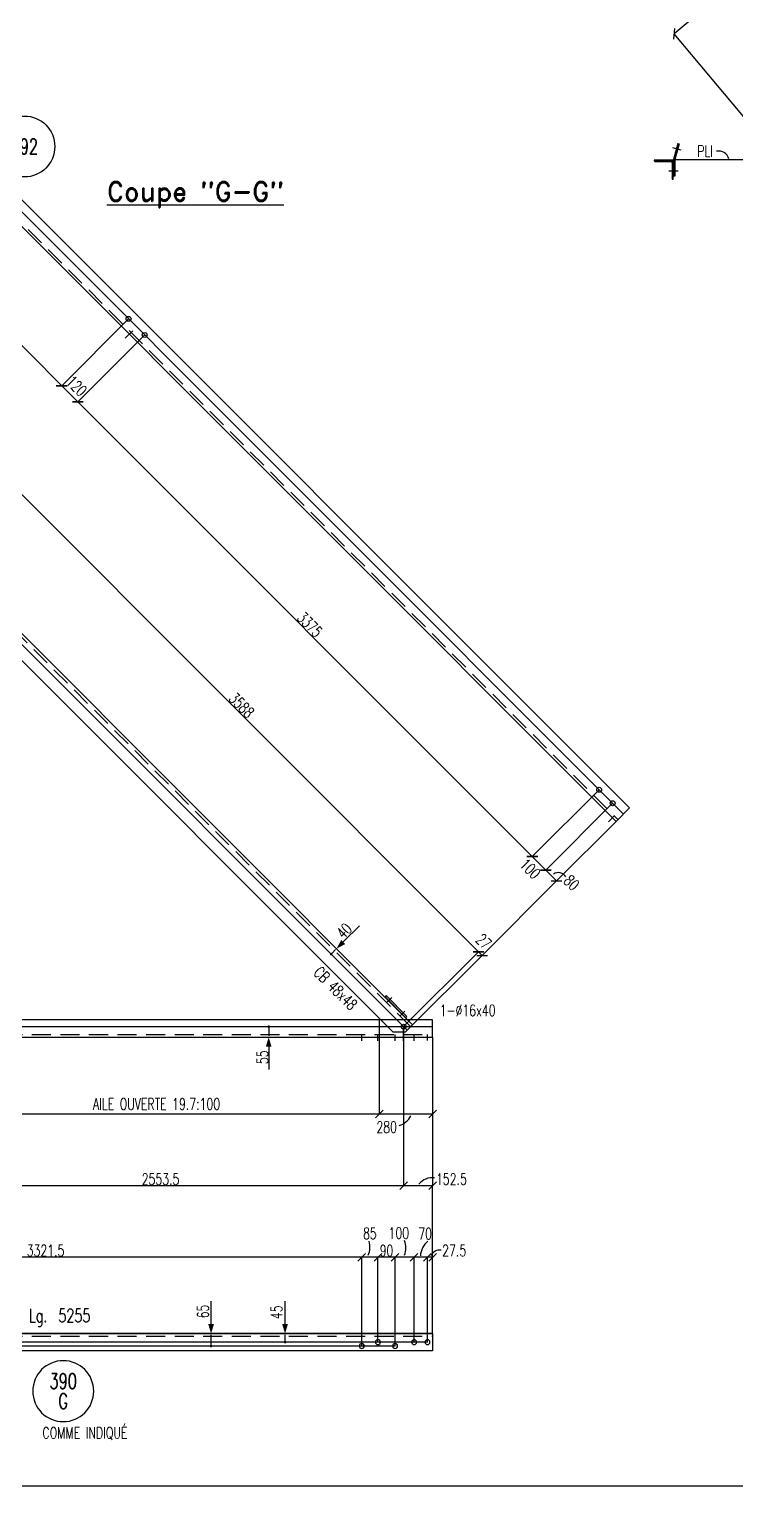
# Model space of a CAD drawing. Extents: x 512494 to 528714, y -47677 to -36197.
# Drawn here: x 516637 to 520348, y -47677 to -40032 of the extents above; entities that cross this region are included whole.
import ezdxf
from ezdxf.enums import TextEntityAlignment as Align

# ---------------------------------------------------------------- set-up
doc = ezdxf.new("R2010")
doc.units = 0
doc.header["$LTSCALE"] = 200
doc.header["$MEASUREMENT"] = 0
doc.linetypes.add('DASHED', pattern=[0.75, 0.5, -0.25])
doc.layers.get('0').update_dxf_attribs({"linetype": 'CONTINUOUS'})
for name, color, linetype in [('ASSI', 6, 'CONTINUOUS'), ('BOLLINI_1', 7, 'CONTINUOUS'), ('BOLLINI_5', 7, 'CONTINUOUS'), ('FORI', 2, 'CONTINUOUS'), ('LINEA_ANG', 2, 'CONTINUOUS'), ('LS', 7, 'CONTINUOUS'), ('QT_MAL', 7, 'CONTINUOUS'), ('QT_MPR', 7, 'CONTINUOUS'), ('TESTI_A_P', 7, 'CONTINUOUS'), ('TRAT-Y', 7, 'DASHED')]:
    doc.layers.add(name, color=color, linetype=linetype)
doc.styles.add('QUOTE', font='ROMANS8.SHX', dxfattribs={"width": 0.7})
doc.styles.add('RD', font='ROMAND8.SHX', dxfattribs={"width": 0.7})
doc.styles.add('RQL', font='ROMANS8.SHX', dxfattribs={"width": 0.7})
doc.styles.add('RS', font='ROMANS8.shx', dxfattribs={"width": 0.7})
doc.styles.get("Standard").update_dxf_attribs({"font": 'ROMANS8.SHX', "width": 0.7})
doc.dimstyles.new('FRECCE1', dxfattribs={"dimtxt": 60, "dimasz": 6.66, "dimexe": 0, "dimexo": 0, "dimgap": 1, "dimtad": 1, "dimzin": 0, "dimdsep": 46, "dimtxsty": 'RS', "dimblk1": 'QUOTP', "dimblk2": 'QUOTF', "dimsah": 1, "dimcen": 0, "dimclrd": 2, "dimclre": 2, "dimclrt": 7, "dimadec": 0, "dimazin": 0, "dimtfac": 1, "dimtix": 1, "dimtmove": 2, "dimatfit": 3, "dimldrblk": 'QUOTP', "dimfxl": 1, "dimtolj": 1, "dimtzin": 0, "dimarcsym": 0})
doc.dimstyles.new('TRATTO', dxfattribs={"dimscale": 0, "dimtxt": 60, "dimasz": 40, "dimexe": 0, "dimexo": 0, "dimgap": 5, "dimtad": 1, "dimrnd": 0.5, "dimdsep": 46, "dimtxsty": 'RS', "dimblk1": 'OBLIQUE', "dimblk2": 'OBLIQUE', "dimsah": 1, "dimcen": 0.09, "dimclrd": 2, "dimclre": 2, "dimclrt": 7, "dimadec": 0, "dimazin": 0, "dimtfac": 1, "dimtix": 1, "dimtmove": 2, "dimatfit": 3, "dimfxl": 1, "dimtolj": 1, "dimtzin": 0, "dimarcsym": 0})

# ---------------------------------------------------------------- blocks, each defined once
blk = doc.blocks.new('ASSE98')
blk.add_line((0, 0), (1, 0))
at = {"color": 7, "style": 'QUOTE', "width": 0.5, "flags": 1}
for tag, p in [('TI', (1.3831, 6.8273)), ('DI_S', (1.3831, 6.4218)), ('D_S', (1.3831, 6.0209)), ('E_S', (1.3831, 5.6806)), ('NFORI', (1.3645, 5.2979)), ('ALAR', (1.3635, 4.9325)), ('FAM', (1.3775, 4.5465)), ('ALA', (1.3831, 4.1926)), ('DISP2', (1.3831, 3.8497)), ('DISP1', (1.3831, 3.5069)), ('PINZAF', (1.3831, 3.164)), ('PINZAI', (1.3831, 2.8211)), ('TRP', (1.3831, 2.4783)), ('NP', (1.3831, 2.1354)), ('SV', (1.3831, 1.7926)), ('PESO', (1.3831, 1.4497)), ('QUA', (1.3831, 1.1069)), ('LUN', (1.3831, 0.764)), ('PROF', (1.3831, 0.4211)), ('POS', (1.3831, 0.0783))]:
    blk.add_attdef(tag, p, '', height=0.2, dxfattribs=at)
at = {"color": 7, "flags": 1}
for tag, p in [('LAV1', (3.0743, 6.8285)), ('LAV2', (3.0743, 6.4951)), ('LAV3', (3.0743, 6.1618)), ('LAV4', (3.0743, 5.8285)), ('LAV5', (3.0743, 5.4951)), ('LAV6', (3.0743, 5.1618)), ('LAV7', (3.0743, 4.8285)), ('LAV8', (3.0743, 4.4951)), ('LAV9', (3.0743, 4.1618)), ('LAV10', (3.0743, 3.8285))]:
    blk.add_attdef(tag, p, '', height=0.2, dxfattribs=at)
blk = doc.blocks.new('16')
blk.add_circle((0, 0), 1)
blk = doc.blocks.new('QUOTP')
at = {"layer": 'ASSI', "color": 2, "const_width": 1.07}
blk.add_lwpolyline([(-0.5, 0, 1), (0.5, 0, 1)], format="xyb", close=True, dxfattribs=at)
blk = doc.blocks.new('QUOTF')
at = {"layer": 'LS', "color": 2}
blk.add_line((7.5, 0), (25.5, 0), dxfattribs=at)
blk.add_solid([(7.5, 2.25), (0, 0), (7.5, -2.25)], dxfattribs=at)
blk = doc.blocks.new('*D14')
at = {"layer": 'QT_MAL', "color": 2, "lineweight": -2, "transparency": 16777216}
blk.add_line((517895.1, -45273.7), (517895.1, -45315.4), dxfattribs=at)
at = {"layer": 'QT_MAL', "color": 2, "lineweight": -2, "transparency": 16777216, "xscale": 6.66, "yscale": 6.66, "zscale": 6.66}
for name, p, rotation in [('QUOTF', (517895.1, -45322), 270), ('QUOTP', (517895.1, -45267), 90)]:
    blk.add_blockref(name, p, dxfattribs=dict(at, rotation=rotation))
at = {"layer": 'QT_MAL', "color": 7, "transparency": 16777216, "insert": (517862.3, -45427.6), "char_height": 60, "attachment_point": 5, "rotation": 90, "style": 'RS'}
blk.add_mtext('\\A1;55', dxfattribs=at)
blk = doc.blocks.new('*D15')
at = {"layer": 'QT_MAL', "color": 2, "lineweight": -2, "transparency": 16777216}
for p, q in [((518227.8, -44881.6), (518246.6, -44862.7)), ((518251.3, -44858), (518251.3, -44858)), ((518223.1, -44886.3), (518223.1, -44886.3))]:
    blk.add_line(p, q, dxfattribs=at)
at = {"layer": 'QT_MAL', "color": 2, "lineweight": -2, "transparency": 16777216, "xscale": 6.66, "yscale": 6.66, "zscale": 6.66}
for name, p, rotation in [('QUOTF', (518251.3, -44858), 45.00000000000025), ('QUOTP', (518223.1, -44886.3), 225.0000000000002)]:
    blk.add_blockref(name, p, dxfattribs=dict(at, rotation=rotation))
at = {"layer": 'QT_MAL', "color": 7, "transparency": 16777216, "insert": (518291.2, -44764.1), "char_height": 60, "attachment_point": 5, "rotation": 45, "style": 'RS'}
blk.add_mtext('\\A1;40', dxfattribs=at)
blk = doc.blocks.new('YYY')
blk.add_circle((0, 0), 8)
at = {"color": 3, "style": 'RQL', "width": 0.7}
for tag, p in [('POS3', (0, 0.65)), ('POS2', (0, -4.63))]:
    blk.add_attdef(tag, text='', height=4, dxfattribs=at).set_placement(p, align=Align.CENTER)
at = {"style": 'RQL', "width": 0.7, "flags": 1}
blk.add_attdef('TIPO', text='', height=3, dxfattribs=at).set_placement((0, 0), align=Align.MIDDLE_CENTER)
blk = doc.blocks.new('_OBLIQUE')
at = {"color": 0, "linetype": 'ByBlock'}
blk.add_line((-0.5, -0.5), (0.5, 0.5), dxfattribs=at)
blk = doc.blocks.new('*D17')
at = {"layer": 'QT_MPR', "color": 2, "lineweight": -2, "transparency": 16777216}
for p, q in [((516050.4, -45266.8), (516050.4, -46102)), ((518603.8, -45267), (518603.8, -46102)), ((518603.8, -46102), (516050.4, -46102))]:
    blk.add_line(p, q, dxfattribs=at)
at = {"layer": 'QT_MPR', "color": 2, "lineweight": -2, "transparency": 16777216, "xscale": 40, "yscale": 40, "zscale": 40, "rotation": 180}
blk.add_blockref('_OBLIQUE', (516050.4, -46102), dxfattribs=at)
at = {"layer": 'QT_MPR', "color": 2, "lineweight": -2, "transparency": 16777216, "xscale": 40, "yscale": 40, "zscale": 40}
blk.add_blockref('_OBLIQUE', (518603.8, -46102), dxfattribs=at)
at = {"layer": 'QT_MPR', "color": 7, "transparency": 16777216, "insert": (517327.1, -46067), "char_height": 60, "attachment_point": 5, "style": 'RS'}
blk.add_mtext('\\A1;2553.5', dxfattribs=at)
blk = doc.blocks.new('*D18')
at = {"layer": 'QT_MPR', "color": 2, "lineweight": -2, "transparency": 16777216}
for p, q in [((518603.8, -45267), (518603.8, -46102)), ((518755.5, -45322), (518755.5, -46102)), ((518755.5, -46102), (518603.8, -46102))]:
    blk.add_line(p, q, dxfattribs=at)
at = {"layer": 'QT_MPR', "color": 2, "lineweight": -2, "transparency": 16777216, "xscale": 40, "yscale": 40, "zscale": 40, "rotation": 180}
blk.add_blockref('_OBLIQUE', (518603.8, -46102), dxfattribs=at)
at = {"layer": 'QT_MPR', "color": 2, "lineweight": -2, "transparency": 16777216, "xscale": 40, "yscale": 40, "zscale": 40}
blk.add_blockref('_OBLIQUE', (518755.5, -46102), dxfattribs=at)
at = {"layer": 'QT_MPR', "color": 7, "transparency": 16777216, "insert": (518854.6, -46067), "char_height": 60, "attachment_point": 5, "style": 'RS'}
blk.add_mtext('\\A1;152.5', dxfattribs=at)
blk = doc.blocks.new('*D20')
at = {"layer": 'LS', "color": 2, "lineweight": -2, "transparency": 16777216}
for p, q in [((518475.4, -45232), (518475.4, -45725.9)), ((518755.5, -45322), (518755.5, -45725.9)), ((518755.5, -45725.9), (518475.4, -45725.9))]:
    blk.add_line(p, q, dxfattribs=at)
at = {"layer": 'LS', "color": 2, "lineweight": -2, "transparency": 16777216, "xscale": 40, "yscale": 40, "zscale": 40, "rotation": 180}
blk.add_blockref('_OBLIQUE', (518475.4, -45725.9), dxfattribs=at)
at = {"layer": 'LS', "color": 2, "lineweight": -2, "transparency": 16777216, "xscale": 40, "yscale": 40, "zscale": 40}
blk.add_blockref('_OBLIQUE', (518755.5, -45725.9), dxfattribs=at)
at = {"layer": 'LS', "color": 7, "transparency": 16777216, "insert": (518514.4, -45794.3), "char_height": 60, "attachment_point": 5, "style": 'RS'}
blk.add_mtext('\\A1;280', dxfattribs=at)
blk = doc.blocks.new('*D23')
at = {"layer": 'QT_MPR', "color": 2, "lineweight": -2, "transparency": 16777216}
for p, q in [((518658.8, -46922.8), (518658.8, -46477)), ((518728.8, -46477), (518658.8, -46477)), ((518728.8, -46922.8), (518728.8, -46477))]:
    blk.add_line(p, q, dxfattribs=at)
at = {"layer": 'QT_MPR', "color": 2, "lineweight": -2, "transparency": 16777216, "xscale": 40, "yscale": 40, "zscale": 40, "rotation": 180}
blk.add_blockref('_OBLIQUE', (518658.8, -46477), dxfattribs=at)
at = {"layer": 'QT_MPR', "color": 2, "lineweight": -2, "transparency": 16777216, "xscale": 40, "yscale": 40, "zscale": 40}
blk.add_blockref('_OBLIQUE', (518728.8, -46477), dxfattribs=at)
at = {"layer": 'QT_MPR', "color": 7, "transparency": 16777216, "insert": (518716.6, -46353.1), "char_height": 60, "attachment_point": 5, "style": 'RS'}
blk.add_mtext('\\A1;70', dxfattribs=at)
blk = doc.blocks.new('*D24')
at = {"layer": 'QT_MPR', "color": 2, "lineweight": -2, "transparency": 16777216}
for p, q in [((518558.8, -46942.8), (518558.8, -46477)), ((518658.8, -46477), (518558.8, -46477)), ((518658.8, -46922.8), (518658.8, -46477))]:
    blk.add_line(p, q, dxfattribs=at)
at = {"layer": 'QT_MPR', "color": 2, "lineweight": -2, "transparency": 16777216, "xscale": 40, "yscale": 40, "zscale": 40, "rotation": 180}
blk.add_blockref('_OBLIQUE', (518558.8, -46477), dxfattribs=at)
at = {"layer": 'QT_MPR', "color": 2, "lineweight": -2, "transparency": 16777216, "xscale": 40, "yscale": 40, "zscale": 40}
blk.add_blockref('_OBLIQUE', (518658.8, -46477), dxfattribs=at)
at = {"layer": 'QT_MPR', "color": 7, "transparency": 16777216, "insert": (518578.6, -46350.4), "char_height": 60, "attachment_point": 5, "style": 'RS'}
blk.add_mtext('\\A1;100', dxfattribs=at)
blk = doc.blocks.new('*D25')
at = {"layer": 'QT_MPR', "color": 2, "lineweight": -2, "transparency": 16777216}
for p, q in [((518468.8, -46922.8), (518468.8, -46477)), ((518558.8, -46477), (518468.8, -46477)), ((518558.8, -46942.8), (518558.8, -46477))]:
    blk.add_line(p, q, dxfattribs=at)
at = {"layer": 'QT_MPR', "color": 2, "lineweight": -2, "transparency": 16777216, "xscale": 40, "yscale": 40, "zscale": 40, "rotation": 180}
blk.add_blockref('_OBLIQUE', (518468.8, -46477), dxfattribs=at)
at = {"layer": 'QT_MPR', "color": 2, "lineweight": -2, "transparency": 16777216, "xscale": 40, "yscale": 40, "zscale": 40}
blk.add_blockref('_OBLIQUE', (518558.8, -46477), dxfattribs=at)
at = {"layer": 'QT_MPR', "color": 7, "transparency": 16777216, "insert": (518513.8, -46442), "char_height": 60, "attachment_point": 5, "style": 'RS'}
blk.add_mtext('\\A1;90', dxfattribs=at)
blk = doc.blocks.new('*D26')
at = {"layer": 'QT_MPR', "color": 2, "lineweight": -2, "transparency": 16777216}
for p, q in [((518383.8, -46942.8), (518383.8, -46477)), ((518468.8, -46477), (518383.8, -46477)), ((518468.8, -46922.8), (518468.8, -46477))]:
    blk.add_line(p, q, dxfattribs=at)
at = {"layer": 'QT_MPR', "color": 2, "lineweight": -2, "transparency": 16777216, "xscale": 40, "yscale": 40, "zscale": 40, "rotation": 180}
blk.add_blockref('_OBLIQUE', (518383.8, -46477), dxfattribs=at)
at = {"layer": 'QT_MPR', "color": 2, "lineweight": -2, "transparency": 16777216, "xscale": 40, "yscale": 40, "zscale": 40}
blk.add_blockref('_OBLIQUE', (518468.8, -46477), dxfattribs=at)
at = {"layer": 'QT_MPR', "color": 7, "transparency": 16777216, "insert": (518426.3, -46352), "char_height": 60, "attachment_point": 5, "style": 'RS'}
blk.add_mtext('\\A1;85', dxfattribs=at)
blk = doc.blocks.new('*D27')
at = {"layer": 'QT_MPR', "color": 2, "lineweight": -2, "transparency": 16777216}
for p, q in [((515062.6, -46922.8), (515062.6, -46477)), ((518383.8, -46477), (515062.6, -46477)), ((518383.8, -46942.8), (518383.8, -46477))]:
    blk.add_line(p, q, dxfattribs=at)
at = {"layer": 'QT_MPR', "color": 2, "lineweight": -2, "transparency": 16777216, "xscale": 40, "yscale": 40, "zscale": 40, "rotation": 180}
blk.add_blockref('_OBLIQUE', (515062.6, -46477), dxfattribs=at)
at = {"layer": 'QT_MPR', "color": 2, "lineweight": -2, "transparency": 16777216, "xscale": 40, "yscale": 40, "zscale": 40}
blk.add_blockref('_OBLIQUE', (518383.8, -46477), dxfattribs=at)
at = {"layer": 'QT_MPR', "color": 7, "transparency": 16777216, "insert": (516723.2, -46442), "char_height": 60, "attachment_point": 5, "style": 'RS'}
blk.add_mtext('\\A1;3321.5', dxfattribs=at)
blk = doc.blocks.new('*D31')
at = {"layer": 'QT_MPR', "color": 2, "lineweight": -2, "transparency": 16777216}
for p, q in [((518728.8, -46922.8), (518728.8, -46477)), ((518755.5, -46477), (518728.8, -46477)), ((518755.5, -46877.8), (518755.5, -46477))]:
    blk.add_line(p, q, dxfattribs=at)
at = {"layer": 'QT_MPR', "color": 2, "lineweight": -2, "transparency": 16777216, "xscale": 40, "yscale": 40, "zscale": 40, "rotation": 180}
blk.add_blockref('_OBLIQUE', (518728.8, -46477), dxfattribs=at)
at = {"layer": 'QT_MPR', "color": 2, "lineweight": -2, "transparency": 16777216, "xscale": 40, "yscale": 40, "zscale": 40}
blk.add_blockref('_OBLIQUE', (518755.5, -46477), dxfattribs=at)
at = {"layer": 'QT_MPR', "color": 7, "transparency": 16777216, "insert": (518869.2, -46442), "char_height": 60, "attachment_point": 5, "style": 'RS'}
blk.add_mtext('\\A1;27.5', dxfattribs=at)
blk = doc.blocks.new('*D34')
at = {"layer": 'QT_MAL', "color": 2, "lineweight": -2, "transparency": 16777216}
blk.add_line((517981, -46916.1), (517981, -46884.5), dxfattribs=at)
at = {"layer": 'QT_MAL', "color": 2, "lineweight": -2, "transparency": 16777216, "xscale": 6.66, "yscale": 6.66, "zscale": 6.66}
for name, p, rotation in [('QUOTF', (517981, -46877.8), 90), ('QUOTP', (517981, -46922.8), 270)]:
    blk.add_blockref(name, p, dxfattribs=dict(at, rotation=rotation))
at = {"layer": 'QT_MAL', "color": 7, "transparency": 16777216, "insert": (517936.2, -46766.2), "char_height": 60, "attachment_point": 5, "rotation": 90, "style": 'RS'}
blk.add_mtext('\\A1;45', dxfattribs=at)
blk = doc.blocks.new('*D35')
at = {"layer": 'QT_MAL', "color": 2, "lineweight": -2, "transparency": 16777216}
blk.add_line((517592.6, -46936.1), (517592.6, -46884.5), dxfattribs=at)
at = {"layer": 'QT_MAL', "color": 2, "lineweight": -2, "transparency": 16777216, "xscale": 6.66, "yscale": 6.66, "zscale": 6.66}
for name, p, rotation in [('QUOTF', (517592.6, -46877.8), 90), ('QUOTP', (517592.6, -46942.8), 270)]:
    blk.add_blockref(name, p, dxfattribs=dict(at, rotation=rotation))
at = {"layer": 'QT_MAL', "color": 7, "transparency": 16777216, "insert": (517550, -46761.8), "char_height": 60, "attachment_point": 5, "rotation": 90, "style": 'RS'}
blk.add_mtext('\\A1;65', dxfattribs=at)
blk = doc.blocks.new('*D36')
at = {"layer": 'QT_MPR', "color": 2, "lineweight": -2, "transparency": 16777216}
for p, q in [((519630.6, -44023.8), (519279.5, -44374.9)), ((519701.3, -44094.5), (519350.3, -44445.6)), ((519350.3, -44445.6), (519279.5, -44374.9))]:
    blk.add_line(p, q, dxfattribs=at)
at = {"layer": 'QT_MPR', "color": 2, "lineweight": -2, "transparency": 16777216, "xscale": 40, "yscale": 40, "zscale": 40}
for p, rotation in [((519279.5, -44374.9), 134.9999999999997), ((519350.3, -44445.6), 314.9999999999997)]:
    blk.add_blockref('_OBLIQUE', p, dxfattribs=dict(at, rotation=rotation))
at = {"layer": 'QT_MPR', "color": 7, "transparency": 16777216, "insert": (519268.5, -44438.6), "char_height": 60, "attachment_point": 5, "rotation": 315, "style": 'RS'}
blk.add_mtext('\\A1;100', dxfattribs=at)
blk = doc.blocks.new('*D37')
at = {"layer": 'QT_MPR', "color": 2, "lineweight": -2, "transparency": 16777216}
for p, q in [((517244.1, -41637.3), (516893, -41988.4)), ((519279.5, -44374.9), (516893, -41988.4)), ((519630.6, -44023.8), (519279.5, -44374.9))]:
    blk.add_line(p, q, dxfattribs=at)
at = {"layer": 'QT_MPR', "color": 2, "lineweight": -2, "transparency": 16777216, "xscale": 40, "yscale": 40, "zscale": 40}
for p, rotation in [((516893, -41988.4), 134.9999999999997), ((519279.5, -44374.9), 314.9999999999997)]:
    blk.add_blockref('_OBLIQUE', p, dxfattribs=dict(at, rotation=rotation))
at = {"layer": 'QT_MPR', "color": 7, "transparency": 16777216, "insert": (518111, -43156.9), "char_height": 60, "attachment_point": 5, "rotation": 315, "style": 'RS'}
blk.add_mtext('\\A1;3375', dxfattribs=at)
blk = doc.blocks.new('*D38')
at = {"layer": 'QT_MPR', "color": 2, "lineweight": -2, "transparency": 16777216}
for p, q in [((517159.2, -41552.5), (516808.2, -41903.5)), ((517244.1, -41637.3), (516893, -41988.4)), ((516893, -41988.4), (516808.2, -41903.5))]:
    blk.add_line(p, q, dxfattribs=at)
at = {"layer": 'QT_MPR', "color": 2, "lineweight": -2, "transparency": 16777216, "xscale": 40, "yscale": 40, "zscale": 40}
for p, rotation in [((516808.2, -41903.5), 134.9999999999997), ((516893, -41988.4), 314.9999999999997)]:
    blk.add_blockref('_OBLIQUE', p, dxfattribs=dict(at, rotation=rotation))
at = {"layer": 'QT_MPR', "color": 7, "transparency": 16777216, "insert": (516886.4, -41904.8), "char_height": 60, "attachment_point": 5, "rotation": 315, "style": 'RS'}
blk.add_mtext('\\A1;120', dxfattribs=at)
blk = doc.blocks.new('*D39')
at = {"layer": 'QT_MPR', "color": 2, "lineweight": -2, "transparency": 16777216}
for p, q in [((514772.8, -39166), (514421.7, -39517)), ((516808.2, -41903.5), (514421.7, -39517)), ((517159.2, -41552.5), (516808.2, -41903.5))]:
    blk.add_line(p, q, dxfattribs=at)
at = {"layer": 'QT_MPR', "color": 2, "lineweight": -2, "transparency": 16777216, "xscale": 40, "yscale": 40, "zscale": 40}
for p, rotation in [((514421.7, -39517), 134.9999999999997), ((516808.2, -41903.5), 314.9999999999997)]:
    blk.add_blockref('_OBLIQUE', p, dxfattribs=dict(at, rotation=rotation))
at = {"layer": 'QT_MPR', "color": 7, "transparency": 16777216, "insert": (515639.7, -40685.5), "char_height": 60, "attachment_point": 5, "rotation": 315, "style": 'RS'}
blk.add_mtext('\\A1;3375', dxfattribs=at)
blk = doc.blocks.new('*D41')
at = {"layer": 'QT_MPR', "color": 2, "lineweight": -2, "transparency": 16777216}
for p, q in [((519701.3, -44094.5), (519350.3, -44445.6)), ((519719, -44190), (519406.8, -44502.2)), ((519406.8, -44502.2), (519350.3, -44445.6))]:
    blk.add_line(p, q, dxfattribs=at)
at = {"layer": 'QT_MPR', "color": 2, "lineweight": -2, "transparency": 16777216, "xscale": 40, "yscale": 40, "zscale": 40}
for p, rotation in [((519350.3, -44445.6), 134.9999999999997), ((519406.8, -44502.2), 314.9999999999997)]:
    blk.add_blockref('_OBLIQUE', p, dxfattribs=dict(at, rotation=rotation))
at = {"layer": 'QT_MPR', "color": 7, "transparency": 16777216, "insert": (519485.7, -44511.4), "char_height": 60, "attachment_point": 5, "rotation": 315, "style": 'RS'}
blk.add_mtext('\\A1;80', dxfattribs=at)
blk = doc.blocks.new('*D44')
at = {"layer": 'QT_MPR', "color": 2, "lineweight": -2, "transparency": 16777216}
for p, q in [((516050.4, -42746.2), (516459.6, -42336.9)), ((516459.6, -42336.9), (518996.8, -44874)), ((518603.8, -45267), (518996.8, -44874))]:
    blk.add_line(p, q, dxfattribs=at)
at = {"layer": 'QT_MPR', "color": 2, "lineweight": -2, "transparency": 16777216, "xscale": 40, "yscale": 40, "zscale": 40}
for p, rotation in [((516459.6, -42336.9), 135.0000000000003), ((518996.8, -44874), 315.0000000000003)]:
    blk.add_blockref('_OBLIQUE', p, dxfattribs=dict(at, rotation=rotation))
at = {"layer": 'QT_MPR', "color": 7, "transparency": 16777216, "insert": (517752.9, -43580.7), "char_height": 60, "attachment_point": 5, "rotation": 315, "style": 'RS'}
blk.add_mtext('\\A1;3588', dxfattribs=at)
blk = doc.blocks.new('*D46')
at = {"layer": 'QT_MPR', "color": 2, "lineweight": -2, "transparency": 16777216}
for p, q in [((518603.8, -45267), (518996.8, -44874)), ((518622.9, -45286.1), (519015.9, -44893.1)), ((518996.8, -44874), (519015.9, -44893.1))]:
    blk.add_line(p, q, dxfattribs=at)
at = {"layer": 'QT_MPR', "color": 2, "lineweight": -2, "transparency": 16777216, "xscale": 40, "yscale": 40, "zscale": 40}
for p, rotation in [((518996.8, -44874), 135.0000000000003), ((519015.9, -44893.1), 315.0000000000003)]:
    blk.add_blockref('_OBLIQUE', p, dxfattribs=dict(at, rotation=rotation))
at = {"layer": 'QT_MPR', "color": 7, "transparency": 16777216, "insert": (519023.7, -44820.2), "char_height": 60, "attachment_point": 5, "rotation": 315, "style": 'RS'}
blk.add_mtext('\\A1;27', dxfattribs=at)
blk = doc.blocks.new('*D49')
at = {"layer": 'QT_MPR', "color": 2, "lineweight": -2, "transparency": 16777216}
for p, q in [((521736.5, -38621.6), (520024, -40057.6)), ((522248.7, -39232.5), (521736.5, -38621.6)), ((520526.6, -40656.9), (520024, -40057.6))]:
    blk.add_line(p, q, dxfattribs=at)
at = {"layer": 'QT_MPR', "color": 2, "lineweight": -2, "transparency": 16777216, "xscale": 40, "yscale": 40, "zscale": 40}
for p, rotation in [((521736.5, -38621.6), 39.9808647939774), ((520024, -40057.6), 219.9808647939774)]:
    blk.add_blockref('_OBLIQUE', p, dxfattribs=dict(at, rotation=rotation))
at = {"layer": 'QT_MPR', "color": 7, "transparency": 16777216, "insert": (520857.8, -39312.8), "char_height": 60, "attachment_point": 5, "rotation": 39.98086, "style": 'RS'}
blk.add_mtext('\\A1;2235', dxfattribs=at)
blk = doc.blocks.new('xxx')
blk.add_circle((0, 0), 8)
at = {"color": 3, "style": 'RQL', "width": 0.7}
blk.add_attdef('POS', text='', height=4, dxfattribs=at).set_placement((0, 0), align=Align.MIDDLE)
at = {"color": 3, "style": 'RQL', "width": 0.7, "flags": 1}
blk.add_attdef('POS1', (-0.39, -5.42), '', height=2, dxfattribs=at)
at = {"style": 'RQL', "width": 0.7, "flags": 1}
blk.add_attdef('TIPO', (-0.39, -8.66), '', height=2, dxfattribs=at)
blk = doc.blocks.new('bull')
at = {"style": 'RS', "width": 0.7, "flags": 1}
for tag, p in [('NN', (-12.25, 0)), ('DIAMETRO', (0, -4.86)), ('SERRAGGIO', (0, -9.71)), ('LUNGHEZZA', (0, -14.57)), ('NB', (0, -19.43)), ('TIPO', (0, -24.12)), ('EL', (-0.14, -29))]:
    blk.add_attdef(tag, p, '', height=3, dxfattribs=at)
at = {"style": 'RS', "width": 0.7}
blk.add_attdef('BULLONE', (0, 0), '', height=3, dxfattribs=at)

msp = doc.modelspace()

# ---------------------------------------------------------------- hatches: boundary and pattern name
at = {"layer": 'LS'}
h = msp.add_hatch(dxfattribs=at)
h.set_pattern_fill('_U', color=6, scale=5, angle=225, style=0, pattern_type=0)
h.set_pattern_definition([(225, (1009448.105, -44145.318), (3.535533906, -3.535533906), [])])
edge = h.paths.add_edge_path()
edge.add_line((520019.105, -40720.318), (519919.105, -40720.318))
edge.add_line((519919.105, -40720.318), (519919.105, -40722.318))
edge.add_arc((519923.105, -40722.318), 4, 180, 270)
edge.add_line((519923.105, -40726.318), (520005.105, -40726.318))
edge.add_arc((520005.105, -40734.318), 8, 360, 450, ccw=False)
edge.add_line((520013.105, -40734.318), (520013.105, -40816.318))
edge.add_arc((520017.105, -40816.318), 4, 180, 270)
edge.add_line((520017.105, -40820.318), (520019.105, -40820.318))
edge.add_line((520019.105, -40820.318), (520019.105, -40720.318))

# ---------------------------------------------------------------- linework, layer by layer
at = {"layer": 'LINEA_ANG'}
for p, q in [((519789.705, -44119.276), (514677.323, -39006.894)), ((514606.612, -39077.605), (519718.994, -44189.987)), ((518651.146, -45257.835), (513538.764, -40145.453)), ((513501.994, -40250.105), (518546.494, -45294.605)), ((519718.994, -44189.987), (519789.705, -44119.276)), ((518755.503, -45232.028), (513578.503, -45232.028)), ((518755.503, -45322.028), (518755.503, -45232.028)), ((513501.503, -45322.028), (518755.503, -45322.028)), ((518546.494, -45294.605), (518614.376, -45294.605)), ((518614.376, -45294.605), (518651.146, -45257.835)), ((513501.503, -46877.808), (518755.503, -46877.808)), ((518755.503, -46877.808), (518755.503, -46967.808)), ((518755.503, -46967.808), (513501.503, -46967.808))]:
    msp.add_line(p, q, dxfattribs=at)
at = {"layer": 'LS', "color": 6}
for p, q in [((514645.503, -39038.714), (519757.885, -44151.096)), ((520016.062, -40652.963), (520060.135, -40665.303)), ((520028.105, -40716.949), (520603.642, -40716.949)), ((520044.935, -40776.949), (519997.06, -40776.949)), ((517142.114, -41654.43), (517181.253, -41615.292)), ((519679.24, -44191.557), (519709.802, -44160.996)), ((518540.95, -45113.422), (518514.08, -45140.292)), ((518610.841, -45185.003), (518583.971, -45211.873)), ((515356.585, -45267.028), (518755.503, -45267.028)), ((518383.77, -45342.197), (518383.77, -45309.028)), ((518468.77, -45342.197), (518468.77, -45309.028)), ((518558.77, -45342.197), (518558.77, -45309.028)), ((518603.77, -45342.197), (518603.77, -45267.028)), ((518658.77, -45342.197), (518658.77, -45309.028)), ((518728.77, -45340.494), (518728.77, -45309.028)), ((518755.503, -46477.036), (518755.503, -46102.028)), ((518728.77, -46922.808), (513603.787, -46922.808)), ((513528.65, -46942.808), (518558.77, -46942.808))]:
    msp.add_line(p, q, dxfattribs=at)
at = {"layer": 'LS', "color": 2}
for p, q in [((520043.419, -40632.584), (520020.105, -40715.85)), ((520051.123, -40634.741), (520028.105, -40716.949)), ((520043.419, -40632.584), (520051.123, -40634.741)), ((520020.105, -40715.85), (520020.105, -40803.949)), ((520028.105, -40716.949), (520028.105, -40803.949)), ((520028.105, -40803.949), (520020.105, -40803.949)), ((519015.856, -44893.125), (519406.824, -44502.157)), ((518523.292, -45725.867), (516100.38, -45725.867))]:
    msp.add_line(p, q, dxfattribs=at)
at = {"layer": 'LS', "color": 8}
msp.add_lwpolyline([(512494.418, -36196.805), (512494.418, -47676.805), (525214.418, -47676.805), (525214.418, -46076.805), (528714.418, -46076.805), (528714.418, -36196.805), (512494.418, -36196.805)], close=True, dxfattribs=at)
at = {"layer": 'LS', "color": 2}
msp.add_lwpolyline([(520019.105, -40720.318), (519919.105, -40720.318), (519919.105, -40722.318, 0.41421356), (519923.105, -40726.318), (520005.105, -40726.318, -0.41421356), (520013.105, -40734.318), (520013.105, -40816.318, 0.41421356), (520017.105, -40820.318), (520019.105, -40820.318)], format="xyb", close=True, dxfattribs=at)
msp.add_lwpolyline([(518506.302, -45109.887), (518614.376, -45219.651), (518620.033, -45213.995), (518511.958, -45104.23)], close=True, dxfattribs=at)
at = {"layer": 'LS', "color": 6}
for centre, radius, start, end in [((520257.992, -40727.106), 54.907, 14.1257191, 102.5425194), ((519416.898, -44505.025), 46.249, 32.0697027, 123.8318177), ((518540.743, -45675.181), 118.204, 289.6604938, 329.3402229), ((518755.769, -46153.125), 93.38, 83.9121932, 140.0320515), ((518319.925, -46423.76), 107.227, 336.2802247, 16.3966491), ((518513.352, -46427.315), 102.379, 337.7744184, 21.5853711), ((518798.383, -46476.416), 107.021, 129.1810273, 176.5303552), ((518794.667, -46490.153), 51.059, 83.7533242, 155.3184831)]:
    msp.add_arc(centre, radius, start, end, dxfattribs=at)
at = {"layer": 'TRAT-Y'}
for p, q in [((514616.511, -39067.706), (519728.893, -44180.088)), ((518641.246, -45267.735), (513528.864, -40155.353)), ((513501.503, -45309.028), (518755.503, -45309.028)), ((513501.503, -46890.808), (518755.503, -46890.808))]:
    msp.add_line(p, q, dxfattribs=at)

# ---------------------------------------------------------------- block references
at = {"layer": 'ASSI', "xscale": 7229.999999999999, "zscale": 7229.999999999999, "rotation": 314.9999999999997}
msp.add_blockref('ASSE98', (514606.612, -39077.605), dxfattribs=at)
at = {"layer": 'ASSI'}
ref = msp.add_blockref('ASSE98', (518622.862, -45286.119), dxfattribs=dict(at, xscale=7229.999999999999, zscale=7229.999999999999, rotation=135.0000000000002))
ref.add_attrib('PROF', 'L100x6', (514873.428, -41366.98), dxfattribs={"layer": '0', "color": 2, "height": 70, "rotation": -45, "style": 'QUOTE', "width": 0.7})
ref.add_attrib('LUN', '7230', (515262.761, -41756.313), dxfattribs={"layer": '0', "color": 2, "height": 70, "rotation": -45, "style": 'QUOTE', "width": 0.7})
ref.add_attrib('PESO', '7176 C/C T.E.', (514640.083, -41600.325), dxfattribs={"layer": '0', "color": 2, "height": 70, "rotation": -45, "style": 'QUOTE', "width": 0.7})
ref.add_attrib('SV', 'Lg.', (515153.772, -41647.324), dxfattribs={"layer": '0', "color": 2, "height": 70, "rotation": -45, "style": 'QUOTE', "width": 0.7})
ref.add_attrib('LAV1', 'CB 48x48', (518126.583, -44988.375), dxfattribs={"layer": '0', "color": 7, "height": 60, "rotation": -45, "width": 0.7})
ref.add_attrib('LAV2', 'CB 48x48', (513608.252, -40454.365), dxfattribs={"layer": '0', "color": 7, "height": 60, "rotation": -45, "width": 0.7})
at = {"layer": 'ASSI', "xscale": 5254, "zscale": 5254}
msp.add_blockref('ASSE98', (513501.503, -45322.028), dxfattribs=at)
at = {"layer": 'ASSI'}
ref = msp.add_blockref('ASSE98', (518755.503, -46877.808), dxfattribs=dict(at, xscale=5254, rotation=180))
ref.add_attrib('PROF', 'L90x6', (516292.24, -46818.136), dxfattribs={"layer": '0', "color": 2, "height": 70, "style": 'QUOTE', "width": 0.7})
ref.add_attrib('LUN', '5255', (516790.573, -46818.136), dxfattribs={"layer": '0', "color": 2, "height": 70, "style": 'QUOTE', "width": 0.7})
ref.add_attrib('SV', 'Lg.', (516636.44, -46818.136), dxfattribs={"layer": '0', "color": 2, "height": 70, "style": 'QUOTE', "width": 0.7})
ref.add_attrib('LAV1', 'A  45%%d', (513655.408, -46864.74), dxfattribs={"layer": '0', "color": 254, "height": 60, "width": 0.7})
at = {"layer": 'BOLLINI_1', "xscale": 20, "yscale": 20, "zscale": 20}
msp.add_blockref('xxx', (516611.973, -40648.2), dxfattribs=at).add_auto_attribs({'POS': '392'})
at = {"layer": 'BOLLINI_5'}
ref = msp.add_blockref('YYY', (516816.09, -47179.868), dxfattribs=dict(at, xscale=-19.99970832482119, yscale=19.99970832476298, zscale=19.99970832478673))
ref.add_attrib('POS3', '390', dxfattribs={"layer": '0', "color": 3, "height": 79.9988, "style": 'RQL', "width": 0.7}).set_placement((516816.09, -47166.929), align=Align.CENTER)
ref.add_attrib('POS2', 'G', dxfattribs={"layer": '0', "color": 3, "height": 79.999, "style": 'RQL', "width": 0.7}).set_placement((516816.09, -47272.475), align=Align.CENTER)
at = {"layer": 'FORI', "xscale": 13, "yscale": 13, "zscale": 13}
for p, rotation in [((517159.24, -41552.451), 359.9999999999843), ((517244.093, -41637.304), 359.9999999999843), ((519630.58, -44023.792), 314.9999999998936), ((519701.316, -44094.528), 314.9999999998758)]:
    msp.add_blockref('16', p, dxfattribs=dict(at, rotation=rotation))
at = {"layer": 'FORI', "yscale": 13, "zscale": 13}
for p, xscale in [((518603.77, -45267.028), 13), ((518383.77, -46942.808), -13), ((518468.77, -46922.808), -13), ((518558.77, -46942.808), -13), ((518658.77, -46922.808), -13), ((518728.77, -46922.808), -13)]:
    msp.add_blockref('16', p, dxfattribs=dict(at, xscale=xscale))
at = {"layer": 'LS', "color": 7, "xscale": 20, "yscale": 20, "zscale": 20}
msp.add_blockref('bull', (518793.159, -45212.034), dxfattribs=at).add_auto_attribs({'BULLONE': '1-%%c16x40                '})

# ---------------------------------------------------------------- texts
at = {"layer": 'LS', "color": 3, "style": 'RD'}
msp.add_text('%%UCoupe "G-G"', height=100, dxfattribs=at).set_placement((517510.474, -40900.98, -3346.012), align=Align.MIDDLE)
at = {"layer": 'LS', "color": 7, "style": 'RS', "width": 0.7}
msp.add_text('AILE OUVERTE 19.7:100 ', height=60, dxfattribs=at).set_placement((516972.339, -45702.671))
at = {"layer": 'LS', "color": 7, "insert": (520186.825, -40672.57), "char_height": 60, "attachment_point": 5, "style": 'RS'}
msp.add_mtext('\\A1;PLI', dxfattribs=at)
at = {"layer": 'TESTI_A_P', "style": 'RS', "width": 0.7}
msp.add_text('COMME INDIQUÉ', height=60, dxfattribs=at).set_placement((516707.05, -47428.855))

# ---------------------------------------------------------------- dimensions: what is measured, and where the dimension line sits
at = {"layer": 'LS', "color": 6}
dim = msp.add_linear_dim(base=(518475.417, -45725.867), p1=(518755.503, -45322.028), p2=(518475.417, -45232.028), dimstyle='TRATTO', override={"dimscale": 1}, dxfattribs=at)
dim.commit()
dim.dimension.update_dxf_attribs({"geometry": '*D20', "text_midpoint": (518514.437, -45794.339), "dimtype": 160})
at = {"layer": 'QT_MAL'}
for base, p1, p2, angle, text, picture, middle in [((518251.338, -44858.027), (518223.053, -44886.311), (518251.338, -44858.027), 45, '40', '*D15', (518291.216, -44764.057)), ((517895.08, -45322.028), (517895.08, -45267.028), (517895.08, -45322.028), 90, '55', '*D14', (517862.315, -45427.609)), ((517592.558, -46877.808), (517592.558, -46942.808), (517592.558, -46877.808), 90, '65', '*D35', (517550.006, -46761.769)), ((517980.955, -46877.808), (517980.955, -46922.808), (517980.955, -46877.808), 90, '45', '*D34', (517936.188, -46766.187))]:
    dim = msp.add_linear_dim(base=base, p1=p1, p2=p2, angle=angle, text=text, dimstyle='FRECCE1', dxfattribs=at)
    dim.commit()
    dim.dimension.update_dxf_attribs({"geometry": picture, "text_midpoint": middle, "dimtype": 160})
at = {"layer": 'QT_MPR'}
for base, p1, p2, angle, text, picture, middle in [((520024.042, -40057.567), (522248.729, -39232.501), (520526.642, -40656.949), 39.9808648, '2235', '*D49', (520857.778, -39312.777)), ((514421.692, -39517.025), (517159.24, -41552.451), (514772.753, -39165.964), 315, '3375', '*D39', (515639.684, -40685.52)), ((516808.179, -41903.512), (517244.093, -41637.304), (517159.24, -41552.451), 315, '120', '*D38', (516886.373, -41904.779)), ((516893.032, -41988.365), (519630.58, -44023.792), (517244.093, -41637.304), 315, '3375', '*D37', (518111.024, -43156.86)), ((518996.764, -44874.033), (516050.38, -42746.165), (518603.77, -45267.028), 315, '3588', '*D44', (517752.949, -43580.721)), ((519279.519, -44374.853), (519701.316, -44094.528), (519630.58, -44023.792), 315, '100', '*D36', (519268.497, -44438.607)), ((519350.255, -44445.589), (519718.994, -44189.987), (519701.316, -44094.528), 315, '80', '*D41', (519485.659, -44511.422)), ((519015.856, -44893.125), (518603.77, -45267.028), (518622.862, -45286.119), 315, '27', '*D46', (519023.725, -44820.221))]:
    dim = msp.add_linear_dim(base=base, p1=p1, p2=p2, angle=angle, text=text, dimstyle='TRATTO', override={"dimscale": 1}, dxfattribs=at)
    dim.commit()
    dim.dimension.update_dxf_attribs({"geometry": picture, "text_midpoint": middle, "dimtype": 160})
for base, p1, p2, text, picture, middle in [((516050.38, -46102.028), (518603.77, -45267.028), (516050.38, -45266.835), '2553.5', '*D17', (517327.075, -46067.028)), ((518603.77, -46102.028), (518755.503, -45322.028), (518603.77, -45267.028), '152.5', '*D18', (518854.605, -46067.028)), ((518383.77, -46477.036), (518468.77, -46922.808), (518383.77, -46942.808), '85', '*D26', (518426.27, -46352.036)), ((518558.77, -46477.036), (518658.77, -46922.808), (518558.77, -46942.808), '100', '*D24', (518578.592, -46350.441)), ((518658.77, -46477.036), (518728.77, -46922.808), (518658.77, -46922.808), '70', '*D23', (518716.583, -46353.145)), ((515062.615, -46477.036), (518383.77, -46942.808), (515062.615, -46922.808), '3321.5', '*D27', (516723.192, -46442.036)), ((518468.77, -46477.036), (518558.77, -46942.808), (518468.77, -46922.808), '90', '*D25', (518513.77, -46442.036)), ((518728.77, -46477.036), (518755.503, -46877.808), (518728.77, -46922.808), '27.5', '*D31', (518869.22, -46442.036))]:
    dim = msp.add_linear_dim(base=base, p1=p1, p2=p2, text=text, dimstyle='TRATTO', override={"dimscale": 1}, dxfattribs=at)
    dim.commit()
    dim.dimension.update_dxf_attribs({"geometry": picture, "text_midpoint": middle, "dimtype": 160})

doc.saveas('drawing.dxf')
